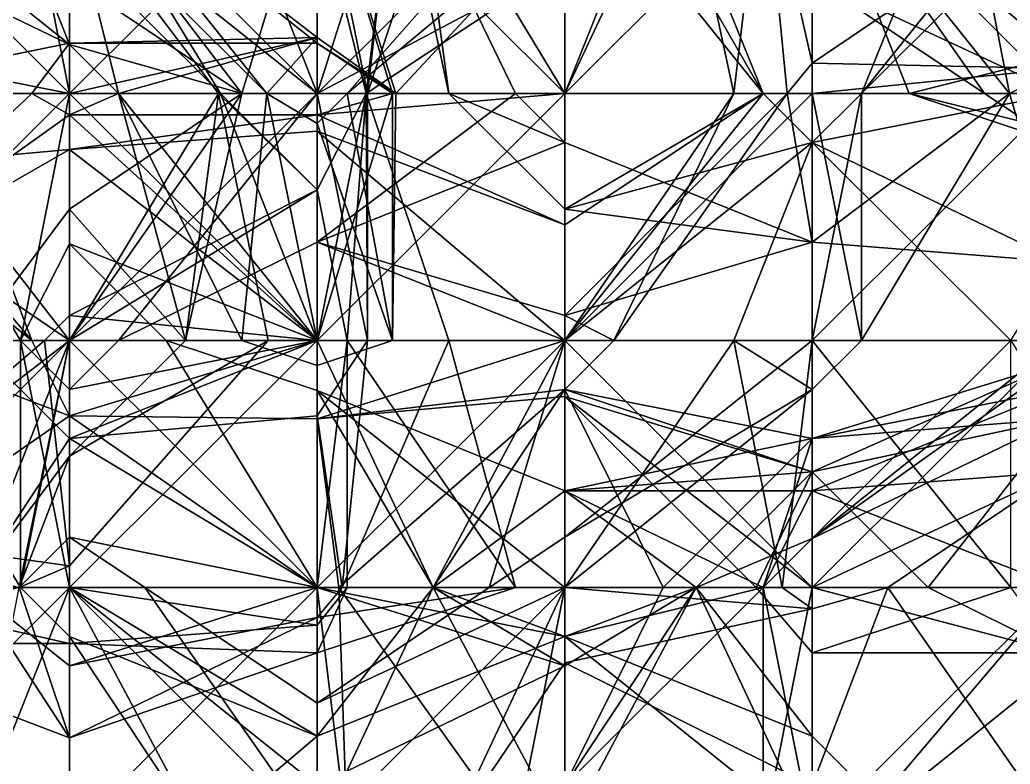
# Model space of a CAD drawing. Header units: metres. Extents: x 15 to 162, y 15 to 204.
# Drawn here: x 84.18 to 108.58, y 80.81 to 99.15 of the extents above; entities that cross this region are included whole.
import ezdxf

# ---------------------------------------------------------------- set-up
doc = ezdxf.new("R2010")
doc.units = ezdxf.units.M

msp = doc.modelspace()

# ---------------------------------------------------------------- linework, layer by layer
at = {"layer": 'fALFF_NINET_XXX_pre-post.nii', "color": 116, "linetype": 'CONTINUOUS'}
for points in [[(85.4, 97.333336, 41.83648), (79.3, 103.416664, 43.669926), (80.50804, 97.333336, 47.225807)], [(85.4, 97.333336, 41.83648), (84.18968, 103.416664, 41.322582), (79.3, 103.416664, 43.669926)], [(79.3, 97.333336, 62.170288), (84.01861, 103.416664, 64.935486), (85.4, 102.20966, 59.032257)], [(85.4, 98.56901, 82.645164), (85.4, 103.416664, 79.08928), (79.3, 97.333336, 78.61686)], [(85.4, 103.416664, 79.08928), (79.3, 103.416664, 78.078766), (79.3, 97.333336, 78.61686)], [(79.3, 103.416664, 122.09282), (83.46258, 103.416664, 118.064514), (85.4, 98.54034, 118.064514)], [(79.3, 103.416664, 122.09282), (85.4, 98.54034, 118.064514), (79.3, 101.48454, 123.96774)], [(85.4, 97.333336, 151.13652), (79.3, 97.333336, 151.13652), (85.4, 103.416664, 151.13652)], [(85.4, 103.416664, 151.13652), (79.3, 97.333336, 151.13652), (79.3, 103.416664, 151.13652)], [(85.4, 102.18099, 112.16129), (85.4, 98.54034, 118.064514), (83.46258, 103.416664, 118.064514)], [(85.4, 97.333336, 41.83648), (85.4, 101.04037, 41.322582), (84.18968, 103.416664, 41.322582)], [(89.11719, 97.333336, 41.322582), (85.4, 103.416664, 40.151306), (85.4, 101.04037, 41.322582)], [(89.11719, 97.333336, 41.322582), (91.5, 97.333336, 40.151306), (85.4, 103.416664, 40.151306)], [(91.5, 97.333336, 40.151306), (91.5, 103.416664, 36.980156), (85.4, 103.416664, 40.151306)], [(85.4, 102.20966, 59.032257), (91.5, 103.416664, 57.47146), (85.4, 97.333336, 57.695427)], [(85.4, 97.333336, 57.695427), (91.5, 103.416664, 57.47146), (91.5, 97.333336, 56.684914)], [(85.4, 103.416664, 79.08928), (91.5, 98.56901, 82.645164), (91.5, 103.416664, 79.08928)], [(85.4, 98.56901, 82.645164), (91.5, 98.56901, 82.645164), (85.4, 103.416664, 79.08928)], [(91.5, 98.71095, 88.548386), (85.4, 103.416664, 93.732155), (91.5, 103.416664, 93.114784)], [(91.5, 98.71095, 88.548386), (90.26094, 97.333336, 94.451614), (85.4, 103.416664, 93.732155)], [(85.4, 102.18099, 94.451614), (85.4, 103.416664, 93.732155), (90.26094, 97.333336, 94.451614)], [(85.4, 102.18099, 94.451614), (91.5, 97.333336, 95.171074), (85.4, 103.416664, 95.171074)], [(85.4, 103.416664, 95.171074), (91.5, 97.333336, 95.171074), (91.5, 103.416664, 96.798965)], [(89.11719, 103.416664, 112.16129), (91.5, 97.333336, 107.42934), (85.4, 103.416664, 111.26197)], [(85.4, 102.18099, 112.16129), (85.4, 103.416664, 111.26197), (91.5, 97.333336, 107.42934)], [(89.6414, 97.333336, 123.96774), (91.5, 103.416664, 125.52855), (85.4, 102.88709, 129.87097)], [(91.5, 97.333336, 150.34584), (85.4, 97.333336, 151.13652), (91.5, 103.416664, 148.75192)], [(91.5, 103.416664, 148.75192), (85.4, 97.333336, 151.13652), (85.4, 103.416664, 151.13652)], [(89.11719, 103.416664, 112.16129), (91.5, 102.20966, 112.16129), (91.5, 97.333336, 107.42934)], [(89.6414, 97.333336, 123.96774), (91.5, 97.333336, 124.481636), (91.5, 103.416664, 125.52855)], [(97.6, 100.5671, 41.322582), (97.6, 103.416664, 38.557384), (91.5, 97.333336, 40.151306)], [(97.6, 103.416664, 38.557384), (91.5, 103.416664, 36.980156), (91.5, 97.333336, 40.151306)], [(93.437416, 103.416664, 59.032257), (96.38968, 97.333336, 59.032257), (91.5, 97.333336, 56.684914)], [(91.5, 103.416664, 57.47146), (93.437416, 103.416664, 59.032257), (91.5, 97.333336, 56.684914)], [(93.3586, 97.333336, 82.645164), (91.5, 103.416664, 79.08928), (91.5, 98.56901, 82.645164)], [(93.3586, 97.333336, 82.645164), (97.6, 97.333336, 79.87997), (91.5, 103.416664, 79.08928)], [(97.6, 97.333336, 79.87997), (97.6, 103.416664, 78.302734), (91.5, 103.416664, 79.08928)], [(97.6, 101.80824, 94.451614), (93.437416, 97.333336, 88.548386), (91.5, 103.416664, 93.114784)], [(91.5, 103.416664, 93.114784), (93.437416, 97.333336, 88.548386), (91.5, 98.71095, 88.548386)], [(92.24344, 97.333336, 94.451614), (97.6, 103.416664, 95.62069), (91.5, 97.333336, 95.171074)], [(91.5, 97.333336, 95.171074), (97.6, 103.416664, 95.62069), (91.5, 103.416664, 96.798965)], [(91.5, 102.20966, 112.16129), (93.437416, 103.416664, 118.064514), (92.70804, 97.333336, 112.16129)], [(92.73906, 97.333336, 123.96774), (94.74263, 103.416664, 123.96774), (91.5, 103.416664, 125.52855)], [(91.5, 97.333336, 124.481636), (92.73906, 97.333336, 123.96774), (91.5, 103.416664, 125.52855)], [(97.6, 97.333336, 148.75192), (91.5, 97.333336, 150.34584), (97.6, 103.416664, 148.75192)], [(97.6, 103.416664, 148.75192), (91.5, 97.333336, 150.34584), (91.5, 103.416664, 148.75192)], [(92.24344, 97.333336, 94.451614), (97.6, 101.80824, 94.451614), (97.6, 103.416664, 95.62069)], [(92.70804, 97.333336, 112.16129), (93.437416, 103.416664, 118.064514), (92.70804, 97.333336, 118.064514)], [(92.70804, 97.333336, 118.064514), (93.437416, 103.416664, 118.064514), (92.73906, 97.333336, 123.96774)], [(92.73906, 97.333336, 123.96774), (93.437416, 103.416664, 118.064514), (94.74263, 103.416664, 123.96774)], [(96.38968, 97.333336, 59.032257), (93.437416, 103.416664, 59.032257), (94.74263, 97.333336, 64.935486)], [(94.74263, 97.333336, 64.935486), (93.437416, 103.416664, 59.032257), (93.92559, 103.416664, 64.935486)], [(97.6, 97.333336, 67.700676), (93.92559, 103.416664, 64.935486), (97.6, 103.416664, 68.49136)], [(94.74263, 97.333336, 64.935486), (93.92559, 103.416664, 64.935486), (97.6, 97.333336, 67.700676)], [(97.6, 97.333336, 43.197506), (100.457375, 103.416664, 41.322582), (97.6, 100.5671, 41.322582)], [(97.6, 97.333336, 43.197506), (101.76258, 97.333336, 47.225807), (100.457375, 103.416664, 41.322582)], [(100.0256, 103.416664, 70.83871), (102.489685, 97.333336, 70.83871), (97.6, 97.333336, 67.700676)], [(97.6, 103.416664, 68.49136), (100.0256, 103.416664, 70.83871), (97.6, 97.333336, 67.700676)], [(102.489685, 97.333336, 76.741936), (98.98139, 103.416664, 76.741936), (97.6, 103.416664, 78.302734)], [(97.6, 97.333336, 79.87997), (102.489685, 97.333336, 76.741936), (97.6, 103.416664, 78.302734)], [(103.7, 97.333336, 151.13652), (97.6, 97.333336, 148.75192), (103.7, 103.416664, 151.13652)], [(103.7, 103.416664, 151.13652), (97.6, 97.333336, 148.75192), (97.6, 103.416664, 148.75192)], [(102.489685, 97.333336, 76.741936), (100.0256, 103.416664, 70.83871), (98.98139, 103.416664, 76.741936)], [(102.489685, 97.333336, 70.83871), (100.0256, 103.416664, 70.83871), (102.489685, 97.333336, 76.741936)], [(101.76258, 97.333336, 47.225807), (102.49196, 103.416664, 47.225807), (100.457375, 103.416664, 41.322582)], [(103.08047, 97.333336, 53.129032), (102.49196, 103.416664, 47.225807), (101.76258, 97.333336, 47.225807)], [(103.7, 98.074745, 53.129032), (103.7, 103.416664, 48.786606), (102.49196, 103.416664, 47.225807)], [(103.7, 98.074745, 53.129032), (102.49196, 103.416664, 47.225807), (103.08047, 97.333336, 53.129032)], [(103.7, 98.074745, 53.129032), (109.8, 102.20966, 53.129032), (103.7, 103.416664, 48.786606)], [(106.94263, 103.416664, 123.96774), (109.8, 97.333336, 123.45385), (103.7, 103.416664, 122.79867)], [(103.7, 100.1829, 123.96774), (103.7, 103.416664, 122.79867), (109.8, 97.333336, 123.45385)], [(107.94141, 97.333336, 123.96774), (106.08281, 97.333336, 129.87097), (103.7, 103.416664, 128.69969)], [(107.94141, 97.333336, 123.96774), (103.7, 103.416664, 128.69969), (103.7, 100.1829, 123.96774)], [(106.08281, 97.333336, 129.87097), (109.8, 98.26009, 129.87097), (103.7, 103.416664, 128.69969)], [(109.8, 98.26009, 129.87097), (109.8, 99.18685, 123.96774), (103.7, 103.416664, 128.69969)], [(108.560936, 97.333336, 147.58064), (103.7, 103.416664, 151.13652), (107.374405, 103.416664, 147.58064)], [(103.7, 97.333336, 151.13652), (103.7, 103.416664, 151.13652), (108.560936, 97.333336, 147.58064)], [(109.8, 103.416664, 142.8487), (109.8, 102.20966, 141.67741), (104.91032, 97.333336, 141.67741)], [(109.8, 103.416664, 142.8487), (104.91032, 97.333336, 141.67741), (107.374405, 103.416664, 147.58064)], [(107.374405, 103.416664, 147.58064), (104.91032, 97.333336, 141.67741), (108.560936, 97.333336, 147.58064)], [(106.94263, 103.416664, 123.96774), (109.8, 99.18685, 123.96774), (109.8, 97.333336, 123.45385)], [(89.6414, 97.333336, 123.96774), (85.4, 102.88709, 129.87097), (85.4, 100.1829, 123.96774)], [(85.4, 97.333336, 57.695427), (79.3, 98.53808, 53.129032), (85.4, 102.20966, 59.032257)], [(85.4, 102.20966, 59.032257), (79.3, 98.53808, 53.129032), (79.3, 98.71095, 59.032257)], [(79.3, 97.333336, 62.170288), (85.4, 102.20966, 59.032257), (79.3, 98.71095, 59.032257)], [(85.4, 102.18099, 94.451614), (90.26094, 97.333336, 94.451614), (91.5, 97.333336, 95.171074)], [(89.07441, 97.333336, 112.16129), (85.4, 102.18099, 112.16129), (91.5, 97.333336, 107.42934)], [(85.4, 102.18099, 112.16129), (86.61032, 97.333336, 118.064514), (85.4, 98.54034, 118.064514)], [(85.4, 102.18099, 112.16129), (89.07441, 97.333336, 112.16129), (86.61032, 97.333336, 118.064514)], [(92.70804, 97.333336, 112.16129), (91.5, 97.333336, 107.42934), (91.5, 102.20966, 112.16129)], [(103.7, 98.074745, 53.129032), (109.8, 97.95117, 59.032257), (109.8, 102.20966, 53.129032)], [(109.8, 97.333336, 139.33008), (104.91032, 97.333336, 141.67741), (109.8, 102.20966, 141.67741)], [(97.6, 101.80824, 94.451614), (92.24344, 97.333336, 94.451614), (93.437416, 97.333336, 88.548386)], [(79.3, 101.48454, 123.96774), (85.4, 98.54034, 118.064514), (85.4, 100.1829, 123.96774)], [(89.11719, 97.333336, 41.322582), (85.4, 101.04037, 41.322582), (85.4, 97.333336, 41.83648)], [(97.6, 100.5671, 41.322582), (91.5, 97.333336, 40.151306), (92.71032, 97.333336, 41.322582)], [(92.71032, 97.333336, 41.322582), (97.6, 97.333336, 43.197506), (97.6, 100.5671, 41.322582)], [(85.4, 100.1829, 123.96774), (85.4, 98.54034, 118.064514), (89.6414, 97.333336, 123.96774)], [(107.94141, 97.333336, 123.96774), (103.7, 100.1829, 123.96774), (109.8, 97.333336, 123.45385)], [(85.4, 97.333336, 86.24244), (86.61032, 97.333336, 88.548386), (91.5, 98.71095, 88.548386)], [(85.4, 97.333336, 86.24244), (91.5, 98.71095, 88.548386), (85.4, 98.56901, 82.645164)], [(85.4, 98.56901, 82.645164), (91.5, 98.71095, 88.548386), (91.5, 98.56901, 82.645164)], [(91.5, 98.71095, 88.548386), (86.61032, 97.333336, 88.548386), (90.26094, 97.333336, 94.451614)], [(91.5, 98.71095, 88.548386), (93.437416, 97.333336, 88.548386), (91.5, 98.56901, 82.645164)], [(85.4, 98.56901, 82.645164), (79.3, 97.333336, 78.61686), (84.4707, 97.333336, 82.645164)], [(85.4, 97.333336, 57.695427), (80.68139, 97.333336, 53.129032), (79.3, 98.53808, 53.129032)], [(84.4707, 97.333336, 82.645164), (85.4, 97.333336, 86.24244), (85.4, 98.56901, 82.645164)], [(89.6414, 97.333336, 123.96774), (85.4, 98.54034, 118.064514), (86.61032, 97.333336, 118.064514)], [(93.437416, 97.333336, 88.548386), (93.3586, 97.333336, 82.645164), (91.5, 98.56901, 82.645164)], [(106.08281, 97.333336, 129.87097), (109.8, 97.333336, 131.07005), (109.8, 98.26009, 129.87097)], [(103.08047, 97.333336, 53.129032), (103.7, 97.333336, 54.328125), (103.7, 98.074745, 53.129032)], [(103.7, 97.333336, 54.328125), (109.8, 97.95117, 59.032257), (103.7, 98.074745, 53.129032)], [(103.7, 97.333336, 54.328125), (108.560936, 97.333336, 59.032257), (109.8, 97.95117, 59.032257)], [(108.560936, 97.333336, 59.032257), (109.8, 97.333336, 59.931576), (109.8, 97.95117, 59.032257)], [(79.3, 97.333336, 67.700676), (84.4707, 91.25, 70.83871), (79.3, 95.40121, 70.83871)], [(79.3, 97.333336, 67.700676), (82.15737, 97.333336, 64.935486), (84.4707, 91.25, 70.83871)], [(84.4707, 97.333336, 82.645164), (79.3, 97.333336, 78.61686), (79.3, 92.45701, 76.741936)], [(84.4707, 97.333336, 82.645164), (79.3, 92.45701, 76.741936), (85.4, 96.80376, 82.645164)], [(85.4, 91.25, 151.13652), (79.3, 91.25, 151.13652), (85.4, 97.333336, 151.13652)], [(85.4, 97.333336, 151.13652), (79.3, 91.25, 151.13652), (79.3, 97.333336, 151.13652)], [(85.4, 97.333336, 41.83648), (80.50804, 97.333336, 47.225807), (84.18968, 91.25, 41.322582)], [(80.50804, 97.333336, 47.225807), (80.50804, 91.25, 47.225807), (84.18968, 91.25, 41.322582)], [(80.50804, 91.25, 47.225807), (80.50804, 97.333336, 47.225807), (84.18968, 91.25, 53.129032)], [(84.18968, 91.25, 53.129032), (80.50804, 97.333336, 47.225807), (80.68139, 97.333336, 53.129032)], [(82.15737, 97.333336, 64.935486), (80.510315, 91.25, 64.935486), (84.4707, 91.25, 70.83871)], [(85.4, 91.25, 54.30031), (80.68139, 97.333336, 53.129032), (85.4, 97.333336, 57.695427)], [(84.18968, 91.25, 53.129032), (80.68139, 97.333336, 53.129032), (85.4, 91.25, 54.30031)], [(85.4, 97.333336, 41.83648), (84.18968, 91.25, 41.322582), (85.4, 93.626305, 41.322582)], [(85.4, 96.80376, 82.645164), (85.4, 97.333336, 86.24244), (84.4707, 97.333336, 82.645164)], [(85.4, 93.626305, 41.322582), (91.5, 91.25, 42.042034), (85.4, 97.333336, 41.83648)], [(89.11719, 97.333336, 41.322582), (85.4, 97.333336, 41.83648), (91.5, 91.25, 42.042034)], [(86.61032, 91.25, 53.129032), (85.4, 91.25, 54.30031), (91.5, 97.333336, 56.684914)], [(85.4, 91.25, 54.30031), (85.4, 97.333336, 57.695427), (91.5, 97.333336, 56.684914)], [(91.5, 91.25, 88.03449), (86.61032, 97.333336, 88.548386), (85.4, 96.80376, 82.645164)], [(85.4, 97.333336, 86.24244), (85.4, 96.80376, 82.645164), (86.61032, 97.333336, 88.548386)], [(85.4, 91.25, 106.77196), (89.07441, 97.333336, 112.16129), (91.5, 94.95703, 106.258064)], [(85.4, 91.25, 106.77196), (90.29196, 91.25, 112.16129), (89.07441, 97.333336, 112.16129)], [(85.4, 94.48377, 123.96774), (89.6414, 97.333336, 123.96774), (88.25737, 91.25, 118.064514)], [(89.6414, 97.333336, 123.96774), (85.4, 94.48377, 123.96774), (85.4, 91.25, 125.13682)], [(89.6414, 97.333336, 123.96774), (85.4, 91.25, 125.13682), (91.5, 97.333336, 124.481636)], [(91.5, 97.333336, 124.481636), (85.4, 91.25, 125.13682), (91.5, 91.25, 124.481636)], [(91.5, 91.25, 151.13652), (85.4, 91.25, 151.13652), (91.5, 97.333336, 150.34584)], [(91.5, 97.333336, 150.34584), (85.4, 91.25, 151.13652), (85.4, 97.333336, 151.13652)], [(86.61032, 91.25, 53.129032), (91.5, 97.333336, 56.684914), (91.5, 93.66896, 53.129032)], [(91.5, 91.25, 88.03449), (89.6414, 91.25, 88.548386), (86.61032, 97.333336, 88.548386)], [(89.6414, 91.25, 88.548386), (90.26094, 97.333336, 94.451614), (86.61032, 97.333336, 88.548386)], [(88.25737, 91.25, 118.064514), (86.61032, 97.333336, 118.064514), (89.07441, 97.333336, 112.16129)], [(89.6414, 97.333336, 123.96774), (86.61032, 97.333336, 118.064514), (88.25737, 91.25, 118.064514)], [(90.29196, 91.25, 112.16129), (88.25737, 91.25, 118.064514), (89.07441, 97.333336, 112.16129)], [(89.07441, 97.333336, 112.16129), (91.5, 97.333336, 107.42934), (91.5, 94.95703, 106.258064)], [(91.5, 94.95703, 41.322582), (91.5, 97.333336, 40.151306), (89.11719, 97.333336, 41.322582)], [(91.5, 94.95703, 41.322582), (89.11719, 97.333336, 41.322582), (91.5, 91.25, 42.042034)], [(91.5, 91.25, 89.267845), (90.26094, 97.333336, 94.451614), (89.6414, 91.25, 88.548386)], [(91.5, 91.25, 89.267845), (91.5, 96.59193, 94.451614), (90.26094, 97.333336, 94.451614)], [(91.5, 96.59193, 94.451614), (91.5, 97.333336, 95.171074), (90.26094, 97.333336, 94.451614)], [(91.5, 94.95703, 41.322582), (92.71032, 97.333336, 41.322582), (91.5, 97.333336, 40.151306)], [(92.71032, 97.333336, 41.322582), (91.5, 94.95703, 41.322582), (91.5, 91.25, 42.042034)], [(92.71032, 97.333336, 41.322582), (91.5, 91.25, 42.042034), (97.6, 97.333336, 43.197506)], [(97.6, 97.333336, 43.197506), (91.5, 91.25, 42.042034), (97.6, 91.25, 44.919857)], [(96.38968, 97.333336, 59.032257), (91.5, 93.66896, 53.129032), (91.5, 97.333336, 56.684914)], [(96.38968, 97.333336, 59.032257), (97.6, 96.12632, 59.032257), (91.5, 93.66896, 53.129032)], [(97.6, 97.333336, 79.87997), (93.3586, 97.333336, 82.645164), (91.5, 96.80376, 82.645164)], [(97.6, 97.333336, 79.87997), (91.5, 96.80376, 82.645164), (97.6, 94.09956, 76.741936)], [(91.5, 91.25, 88.03449), (91.5, 96.80376, 82.645164), (93.3586, 97.333336, 82.645164)], [(91.5, 91.25, 88.03449), (93.3586, 97.333336, 82.645164), (93.3586, 91.25, 88.548386)], [(91.5, 96.59193, 94.451614), (93.3586, 91.25, 88.548386), (92.24344, 97.333336, 94.451614)], [(91.5, 96.59193, 94.451614), (92.24344, 97.333336, 94.451614), (91.5, 97.333336, 95.171074)], [(91.5, 94.95703, 106.258064), (91.5, 97.333336, 107.42934), (92.70804, 97.333336, 112.16129)], [(91.5, 94.95703, 106.258064), (92.70804, 97.333336, 112.16129), (92.24344, 91.25, 106.258064)], [(92.73906, 91.25, 123.96774), (92.73906, 97.333336, 123.96774), (91.5, 97.333336, 124.481636)], [(91.5, 91.25, 124.481636), (92.73906, 91.25, 123.96774), (91.5, 97.333336, 124.481636)], [(97.6, 91.25, 151.13652), (91.5, 91.25, 151.13652), (97.6, 97.333336, 148.75192)], [(97.6, 97.333336, 148.75192), (91.5, 91.25, 151.13652), (91.5, 97.333336, 150.34584)], [(92.24344, 97.333336, 94.451614), (93.3586, 91.25, 88.548386), (93.437416, 97.333336, 88.548386)], [(92.24344, 91.25, 106.258064), (92.70804, 97.333336, 112.16129), (94.74263, 91.25, 112.16129)], [(94.74263, 91.25, 112.16129), (92.70804, 97.333336, 112.16129), (94.74263, 91.25, 118.064514)], [(94.74263, 91.25, 118.064514), (92.70804, 97.333336, 112.16129), (92.70804, 97.333336, 118.064514)], [(94.74263, 91.25, 118.064514), (92.70804, 97.333336, 118.064514), (92.73906, 91.25, 123.96774)], [(92.73906, 91.25, 123.96774), (92.70804, 97.333336, 118.064514), (92.73906, 97.333336, 123.96774)], [(93.3586, 91.25, 88.548386), (93.3586, 97.333336, 82.645164), (93.437416, 97.333336, 88.548386)], [(97.6, 96.12632, 59.032257), (94.74263, 97.333336, 64.935486), (97.6, 94.48377, 64.935486)], [(96.38968, 97.333336, 59.032257), (94.74263, 97.333336, 64.935486), (97.6, 96.12632, 59.032257)], [(97.6, 94.48377, 64.935486), (94.74263, 97.333336, 64.935486), (97.6, 97.333336, 67.700676)], [(101.76258, 97.333336, 47.225807), (97.6, 91.25, 44.919857), (98.81031, 91.25, 47.225807)], [(97.6, 97.333336, 43.197506), (97.6, 91.25, 44.919857), (101.76258, 97.333336, 47.225807)], [(97.6, 91.867836, 53.129032), (103.08047, 97.333336, 53.129032), (98.81031, 91.25, 47.225807)], [(103.08047, 97.333336, 53.129032), (97.6, 91.867836, 53.129032), (103.7, 93.66896, 59.032257)], [(102.489685, 97.333336, 70.83871), (97.6, 94.48377, 64.935486), (97.6, 97.333336, 67.700676)], [(102.489685, 97.333336, 70.83871), (103.7, 96.12632, 70.83871), (97.6, 94.48377, 64.935486)], [(103.7, 96.12632, 70.83871), (102.489685, 97.333336, 76.741936), (97.6, 91.25, 73.97674)], [(97.6, 91.25, 73.97674), (102.489685, 97.333336, 76.741936), (97.6, 94.09956, 76.741936)], [(97.6, 94.09956, 76.741936), (102.489685, 97.333336, 76.741936), (97.6, 97.333336, 79.87997)], [(103.7, 91.25, 148.75192), (97.6, 91.25, 151.13652), (103.7, 97.333336, 151.13652)], [(103.7, 97.333336, 151.13652), (97.6, 91.25, 151.13652), (97.6, 97.333336, 148.75192)], [(103.08047, 97.333336, 53.129032), (101.76258, 97.333336, 47.225807), (98.81031, 91.25, 47.225807)], [(103.7, 96.12632, 70.83871), (102.489685, 97.333336, 70.83871), (102.489685, 97.333336, 76.741936)], [(103.08047, 97.333336, 53.129032), (103.7, 93.66896, 59.032257), (103.7, 97.333336, 54.328125)], [(103.7, 97.333336, 54.328125), (103.7, 93.66896, 59.032257), (108.560936, 97.333336, 59.032257)], [(108.560936, 97.333336, 59.032257), (103.7, 93.66896, 59.032257), (109.8, 93.18213, 64.935486)], [(103.7, 96.12632, 141.67741), (104.91032, 97.333336, 141.67741), (109.8, 97.333336, 139.33008)], [(103.7, 96.12632, 141.67741), (109.8, 97.333336, 139.33008), (103.7, 91.25, 136.94547)], [(103.7, 91.25, 136.94547), (109.8, 97.333336, 139.33008), (109.8, 91.25, 136.94547)], [(103.7, 91.25, 146.40938), (104.91032, 97.333336, 141.67741), (103.7, 96.12632, 141.67741)], [(103.7, 91.25, 146.40938), (104.91032, 91.25, 147.58064), (104.91032, 97.333336, 141.67741)], [(104.91032, 91.25, 147.58064), (103.7, 97.333336, 151.13652), (108.560936, 97.333336, 147.58064)], [(103.7, 91.25, 148.75192), (103.7, 97.333336, 151.13652), (104.91032, 91.25, 147.58064)], [(104.91032, 91.25, 147.58064), (108.560936, 97.333336, 147.58064), (104.91032, 97.333336, 141.67741)], [(109.8, 96.09766, 123.96774), (109.8, 96.40658, 129.87097), (106.08281, 97.333336, 129.87097)], [(107.94141, 97.333336, 123.96774), (109.8, 96.09766, 123.96774), (106.08281, 97.333336, 129.87097)], [(109.8, 96.40658, 129.87097), (109.8, 97.333336, 131.07005), (106.08281, 97.333336, 129.87097)], [(109.8, 97.333336, 123.45385), (109.8, 96.09766, 123.96774), (107.94141, 97.333336, 123.96774)], [(108.560936, 97.333336, 59.032257), (109.8, 93.18213, 64.935486), (109.8, 97.333336, 59.931576)], [(85.4, 96.80376, 82.645164), (79.3, 92.45701, 76.741936), (85.4, 95.95572, 76.741936)], [(91.5, 96.40658, 76.741936), (91.5, 96.80376, 82.645164), (85.4, 95.95572, 76.741936)], [(85.4, 95.95572, 76.741936), (91.5, 96.80376, 82.645164), (85.4, 96.80376, 82.645164)], [(91.5, 91.25, 88.03449), (85.4, 96.80376, 82.645164), (91.5, 96.80376, 82.645164)], [(97.6, 94.09956, 76.741936), (91.5, 96.80376, 82.645164), (91.5, 96.40658, 76.741936)], [(91.5, 96.40658, 76.741936), (85.4, 95.95572, 76.741936), (91.5, 91.25, 72.71363)], [(91.5, 96.59193, 94.451614), (91.5, 91.25, 89.267845), (93.3586, 91.25, 88.548386)], [(97.6, 91.25, 73.97674), (91.5, 96.40658, 76.741936), (91.5, 91.25, 72.71363)], [(97.6, 94.09956, 76.741936), (91.5, 96.40658, 76.741936), (97.6, 91.25, 73.97674)], [(85.4, 91.25, 71.438255), (85.4, 95.95572, 76.741936), (79.3, 95.40121, 70.83871)], [(85.4, 95.95572, 76.741936), (79.3, 92.45701, 76.741936), (79.3, 95.40121, 70.83871)], [(91.5, 91.25, 72.71363), (85.4, 95.95572, 76.741936), (85.4, 91.25, 71.438255)], [(97.6, 96.12632, 59.032257), (97.6, 91.867836, 53.129032), (91.5, 93.66896, 53.129032)], [(97.6, 91.867836, 53.129032), (97.6, 96.12632, 59.032257), (103.7, 93.66896, 59.032257)], [(103.7, 93.66896, 59.032257), (97.6, 96.12632, 59.032257), (103.7, 93.66896, 64.935486)], [(97.6, 96.12632, 59.032257), (97.6, 94.48377, 64.935486), (103.7, 93.66896, 64.935486)], [(103.7, 96.12632, 70.83871), (103.7, 93.66896, 64.935486), (97.6, 94.48377, 64.935486)], [(103.7, 96.12632, 70.83871), (97.6, 91.25, 73.97674), (103.7, 91.25, 75.570656)], [(103.7, 91.25, 136.94547), (101.76258, 91.25, 141.67741), (103.7, 96.12632, 141.67741)], [(101.76258, 91.25, 141.67741), (103.7, 91.25, 146.40938), (103.7, 96.12632, 141.67741)], [(108.58968, 91.25, 70.83871), (109.8, 93.18213, 64.935486), (103.7, 96.12632, 70.83871)], [(103.7, 96.12632, 70.83871), (109.8, 93.18213, 64.935486), (103.7, 93.66896, 64.935486)], [(108.58968, 91.25, 70.83871), (103.7, 96.12632, 70.83871), (103.7, 91.25, 75.570656)], [(85.4, 91.25, 71.438255), (79.3, 95.40121, 70.83871), (84.4707, 91.25, 70.83871)], [(91.5, 94.95703, 106.258064), (91.5, 91.25, 105.35874), (85.4, 91.867836, 106.258064)], [(85.4, 91.25, 106.77196), (91.5, 94.95703, 106.258064), (85.4, 91.867836, 106.258064)], [(92.24344, 91.25, 106.258064), (91.5, 91.25, 105.35874), (91.5, 94.95703, 106.258064)], [(85.4, 91.25, 120.82972), (82.97441, 91.25, 123.96774), (85.4, 94.48377, 123.96774)], [(82.97441, 91.25, 123.96774), (85.4, 91.25, 125.13682), (85.4, 94.48377, 123.96774)], [(85.4, 94.48377, 123.96774), (88.25737, 91.25, 118.064514), (85.4, 91.25, 120.82972)], [(85.4, 91.25, 40.151306), (85.4, 93.626305, 41.322582), (84.18968, 91.25, 41.322582)], [(87.782814, 91.25, 41.322582), (85.4, 93.626305, 41.322582), (85.4, 91.25, 40.151306)], [(85.4, 93.626305, 41.322582), (87.782814, 91.25, 41.322582), (91.5, 91.25, 42.042034)], [(91.5, 91.25, 51.568233), (86.61032, 91.25, 53.129032), (91.5, 93.66896, 53.129032)], [(97.6, 91.25, 49.531754), (91.5, 91.25, 51.568233), (91.5, 93.66896, 53.129032)], [(97.6, 91.867836, 53.129032), (97.6, 91.25, 49.531754), (91.5, 93.66896, 53.129032)], [(103.7, 93.66896, 59.032257), (103.7, 93.66896, 64.935486), (109.8, 93.18213, 64.935486)], [(85.4, 91.25, 105.058975), (84.78047, 91.25, 106.258064), (85.4, 91.867836, 106.258064)], [(84.78047, 91.25, 106.258064), (85.4, 91.25, 106.77196), (85.4, 91.867836, 106.258064)], [(91.5, 91.25, 105.35874), (85.4, 91.25, 105.058975), (85.4, 91.867836, 106.258064)], [(97.6, 91.867836, 53.129032), (98.81031, 91.25, 47.225807), (97.6, 91.25, 49.531754)], [(85.4, 89.396484, 70.83871), (80.510315, 91.25, 64.935486), (79.3, 85.166664, 66.272316)], [(79.3, 86.54428, 106.258064), (84.78047, 91.25, 106.258064), (85.4, 91.25, 105.058975)], [(79.3, 86.54428, 106.258064), (85.4, 91.25, 105.058975), (79.3, 85.166664, 103.12004)], [(79.3, 85.166664, 103.12004), (85.4, 91.25, 105.058975), (85.4, 85.166664, 104.69726)], [(79.3, 86.54428, 106.258064), (85.4, 85.69624, 112.16129), (84.78047, 91.25, 106.258064)], [(84.160934, 85.166664, 147.58064), (79.3, 85.166664, 151.13652), (85.4, 91.25, 151.13652)], [(79.3, 85.166664, 151.13652), (79.3, 91.25, 151.13652), (85.4, 91.25, 151.13652)], [(84.18968, 85.166664, 47.225807), (84.18968, 91.25, 41.322582), (80.50804, 91.25, 47.225807)], [(84.18968, 85.166664, 47.225807), (80.50804, 91.25, 47.225807), (84.18968, 91.25, 53.129032)], [(85.4, 89.396484, 70.83871), (84.4707, 91.25, 70.83871), (80.510315, 91.25, 64.935486)], [(85.4, 91.25, 120.82972), (85.4, 88.40044, 118.064514), (82.97441, 85.166664, 118.064514)], [(85.4, 91.25, 120.82972), (82.97441, 85.166664, 118.064514), (82.97441, 91.25, 123.96774)], [(85.4, 88.83104, 123.96774), (82.97441, 91.25, 123.96774), (82.97441, 85.166664, 118.064514)], [(85.4, 88.83104, 123.96774), (85.4, 91.25, 125.13682), (82.97441, 91.25, 123.96774)], [(84.160934, 85.166664, 147.58064), (85.4, 91.25, 151.13652), (85.4, 86.40234, 147.58064)], [(85.4, 91.25, 40.151306), (84.18968, 85.166664, 41.322582), (85.4, 85.166664, 40.151306)], [(84.18968, 91.25, 41.322582), (84.18968, 85.166664, 41.322582), (85.4, 91.25, 40.151306)], [(84.18968, 85.166664, 41.322582), (84.18968, 91.25, 41.322582), (84.18968, 85.166664, 47.225807)], [(85.4, 85.166664, 48.397083), (84.18968, 91.25, 53.129032), (85.4, 90.04299, 53.129032)], [(85.4, 85.166664, 48.397083), (84.18968, 85.166664, 47.225807), (84.18968, 91.25, 53.129032)], [(85.4, 90.04299, 53.129032), (84.18968, 91.25, 53.129032), (85.4, 91.25, 54.30031)], [(85.4, 89.396484, 70.83871), (85.4, 91.25, 71.438255), (84.4707, 91.25, 70.83871)], [(84.78047, 91.25, 106.258064), (85.4, 85.69624, 112.16129), (85.4, 91.25, 106.77196)], [(87.782814, 91.25, 41.322582), (85.4, 91.25, 40.151306), (91.5, 85.166664, 37.7667)], [(85.4, 91.25, 40.151306), (85.4, 85.166664, 40.151306), (91.5, 85.166664, 37.7667)], [(85.4, 90.04299, 53.129032), (86.61032, 91.25, 53.129032), (91.5, 91.25, 51.568233)], [(85.4, 90.04299, 53.129032), (91.5, 91.25, 51.568233), (85.4, 85.166664, 48.397083)], [(85.4, 85.166664, 48.397083), (91.5, 91.25, 51.568233), (91.5, 85.166664, 49.991)], [(85.4, 90.04299, 53.129032), (85.4, 91.25, 54.30031), (86.61032, 91.25, 53.129032)], [(85.4, 89.396484, 70.83871), (91.5, 89.31787, 70.83871), (91.5, 91.25, 72.71363)], [(85.4, 91.25, 71.438255), (85.4, 89.396484, 70.83871), (91.5, 91.25, 72.71363)], [(91.5, 85.166664, 105.35874), (85.4, 85.166664, 104.69726), (91.5, 91.25, 105.35874)], [(91.5, 91.25, 105.35874), (85.4, 85.166664, 104.69726), (85.4, 91.25, 105.058975)], [(85.4, 85.69624, 112.16129), (90.29196, 91.25, 112.16129), (85.4, 91.25, 106.77196)], [(85.4, 88.40044, 118.064514), (90.29196, 91.25, 112.16129), (85.4, 85.69624, 112.16129)], [(88.25737, 91.25, 118.064514), (90.29196, 91.25, 112.16129), (85.4, 88.40044, 118.064514)], [(85.4, 88.40044, 118.064514), (85.4, 91.25, 120.82972), (88.25737, 91.25, 118.064514)], [(85.4, 88.83104, 123.96774), (91.5, 89.396484, 123.96774), (91.5, 91.25, 124.481636)], [(85.4, 91.25, 125.13682), (85.4, 88.83104, 123.96774), (91.5, 91.25, 124.481636)], [(85.4, 86.40234, 147.58064), (85.4, 91.25, 151.13652), (91.5, 85.166664, 150.34584)], [(85.4, 91.25, 151.13652), (91.5, 91.25, 151.13652), (91.5, 85.166664, 150.34584)], [(87.782814, 91.25, 41.322582), (91.5, 85.166664, 37.7667), (91.5, 90.01432, 41.322582)], [(91.5, 90.01432, 41.322582), (91.5, 91.25, 42.042034), (87.782814, 91.25, 41.322582)], [(91.5, 91.25, 88.03449), (91.5, 90.632164, 88.548386), (89.6414, 91.25, 88.548386)], [(91.5, 90.632164, 88.548386), (91.5, 91.25, 89.267845), (89.6414, 91.25, 88.548386)], [(97.6, 91.25, 44.919857), (91.5, 91.25, 42.042034), (94.35737, 85.166664, 47.225807)], [(91.5, 91.25, 42.042034), (91.5, 90.01432, 41.322582), (94.35737, 85.166664, 47.225807)], [(94.35737, 85.166664, 47.225807), (91.5, 85.166664, 49.991), (97.6, 91.25, 49.531754)], [(91.5, 85.166664, 49.991), (91.5, 91.25, 51.568233), (97.6, 91.25, 49.531754)], [(91.5, 89.31787, 70.83871), (97.6, 89.87238, 70.83871), (97.6, 91.25, 73.97674)], [(91.5, 91.25, 72.71363), (91.5, 89.31787, 70.83871), (97.6, 91.25, 73.97674)], [(91.5, 90.632164, 88.548386), (91.5, 91.25, 88.03449), (93.3586, 91.25, 88.548386)], [(91.5, 90.632164, 88.548386), (93.3586, 91.25, 88.548386), (91.5, 91.25, 89.267845)], [(92.24344, 91.25, 106.258064), (92.24344, 85.166664, 106.258064), (91.5, 85.166664, 105.35874)], [(91.5, 91.25, 105.35874), (92.24344, 91.25, 106.258064), (91.5, 85.166664, 105.35874)], [(91.5, 89.396484, 123.96774), (92.11953, 85.166664, 118.064514), (92.73906, 91.25, 123.96774)], [(91.5, 89.396484, 123.96774), (92.73906, 91.25, 123.96774), (91.5, 91.25, 124.481636)], [(95.74141, 85.166664, 147.58064), (91.5, 85.166664, 150.34584), (97.6, 91.25, 151.13652)], [(91.5, 85.166664, 150.34584), (91.5, 91.25, 151.13652), (97.6, 91.25, 151.13652)], [(96.38968, 85.166664, 112.16129), (94.74263, 91.25, 112.16129), (92.11953, 85.166664, 118.064514)], [(92.11953, 85.166664, 118.064514), (94.74263, 91.25, 112.16129), (94.74263, 91.25, 118.064514)], [(92.73906, 91.25, 123.96774), (92.11953, 85.166664, 118.064514), (94.74263, 91.25, 118.064514)], [(92.24344, 85.166664, 106.258064), (92.24344, 91.25, 106.258064), (96.38968, 85.166664, 112.16129)], [(96.38968, 85.166664, 112.16129), (92.24344, 91.25, 106.258064), (94.74263, 91.25, 112.16129)], [(97.6, 91.25, 44.919857), (94.35737, 85.166664, 47.225807), (97.6, 90.04299, 47.225807)], [(94.35737, 85.166664, 47.225807), (97.6, 91.25, 49.531754), (97.6, 90.04299, 47.225807)], [(95.74141, 85.166664, 147.58064), (97.6, 91.25, 151.13652), (97.6, 86.40234, 147.58064)], [(97.6, 91.25, 44.919857), (97.6, 90.04299, 47.225807), (98.81031, 91.25, 47.225807)], [(98.81031, 91.25, 47.225807), (97.6, 90.04299, 47.225807), (97.6, 91.25, 49.531754)], [(97.6, 89.87238, 70.83871), (103.7, 85.166664, 72.00778), (97.6, 91.25, 73.97674)], [(97.6, 91.25, 73.97674), (103.7, 85.166664, 72.00778), (103.7, 91.25, 75.570656)], [(97.6, 85.166664, 146.86119), (101.76258, 91.25, 141.67741), (102.95656, 85.166664, 141.67741)], [(97.6, 85.166664, 146.86119), (103.7, 90.04299, 147.58064), (101.76258, 91.25, 141.67741)], [(97.6, 86.40234, 147.58064), (103.7, 91.25, 148.75192), (103.7, 90.04299, 147.58064)], [(97.6, 91.25, 151.13652), (103.7, 91.25, 148.75192), (97.6, 86.40234, 147.58064)], [(101.76258, 91.25, 141.67741), (103.7, 91.25, 136.94547), (102.95656, 85.166664, 141.67741)], [(103.7, 91.25, 146.40938), (101.76258, 91.25, 141.67741), (103.7, 90.04299, 147.58064)], [(103.7, 91.25, 136.94547), (103.7, 85.166664, 141.07787), (102.95656, 85.166664, 141.67741)], [(109.8, 91.25, 50.823086), (108.58968, 91.25, 53.129032), (103.7, 86.37368, 53.129032)], [(109.8, 91.25, 50.823086), (103.7, 86.37368, 53.129032), (109.8, 90.72043, 47.225807)], [(108.58968, 91.25, 53.129032), (109.8, 89.31787, 59.032257), (103.7, 86.37368, 53.129032)], [(108.58968, 85.166664, 70.83871), (108.58968, 91.25, 70.83871), (103.7, 91.25, 75.570656)], [(103.7, 85.166664, 72.00778), (108.58968, 85.166664, 70.83871), (103.7, 91.25, 75.570656)], [(109.8, 88.01623, 141.67741), (103.7, 85.166664, 141.07787), (109.8, 91.25, 136.94547)], [(109.8, 91.25, 136.94547), (103.7, 85.166664, 141.07787), (103.7, 91.25, 136.94547)], [(103.7, 91.25, 146.40938), (103.7, 90.04299, 147.58064), (104.91032, 91.25, 147.58064)], [(103.7, 90.04299, 147.58064), (103.7, 91.25, 148.75192), (104.91032, 91.25, 147.58064)], [(109.8, 90.045265, 41.322582), (109.8, 90.72043, 47.225807), (103.7, 88.83104, 41.322582)], [(103.7, 88.83104, 41.322582), (109.8, 90.72043, 47.225807), (103.7, 88.01623, 47.225807)], [(109.8, 90.72043, 47.225807), (103.7, 86.37368, 53.129032), (103.7, 88.01623, 47.225807)], [(92.03103, 85.166664, 64.935486), (97.6, 90.045265, 64.935486), (91.5, 89.31787, 70.83871)], [(97.6, 90.045265, 64.935486), (97.6, 89.87238, 70.83871), (91.5, 89.31787, 70.83871)], [(97.6, 85.166664, 60.20133), (97.6, 90.045265, 64.935486), (92.03103, 85.166664, 64.935486)], [(100.0256, 85.166664, 59.032257), (97.6, 90.045265, 64.935486), (97.6, 85.166664, 60.20133)], [(100.0256, 85.166664, 59.032257), (103.7, 88.83104, 59.032257), (97.6, 90.045265, 64.935486)], [(103.7, 88.83104, 59.032257), (103.7, 88.01623, 64.935486), (97.6, 90.045265, 64.935486)], [(97.6, 89.87238, 70.83871), (97.6, 90.045265, 64.935486), (103.7, 88.01623, 64.935486)], [(97.6, 85.166664, 146.86119), (97.6, 86.40234, 147.58064), (103.7, 90.04299, 147.58064)], [(109.8, 88.01623, 35.419353), (109.8, 90.045265, 41.322582), (103.7, 87.54297, 35.419353)], [(103.7, 87.54297, 35.419353), (109.8, 90.045265, 41.322582), (103.7, 88.83104, 41.322582)], [(97.6, 85.166664, 40.151306), (91.5, 90.01432, 41.322582), (91.5, 85.166664, 37.7667)], [(97.6, 87.54297, 41.322582), (91.5, 90.01432, 41.322582), (97.6, 85.166664, 40.151306)], [(91.5, 90.01432, 41.322582), (97.6, 87.54297, 41.322582), (94.35737, 85.166664, 47.225807)], [(102.31861, 85.166664, 70.83871), (97.6, 89.87238, 70.83871), (103.7, 88.01623, 64.935486)], [(97.6, 89.87238, 70.83871), (102.31861, 85.166664, 70.83871), (103.7, 85.166664, 72.00778)], [(85.4, 89.396484, 70.83871), (79.3, 85.166664, 66.272316), (85.4, 85.166664, 68.07352)], [(91.5, 85.166664, 65.8348), (85.4, 89.396484, 70.83871), (85.4, 85.166664, 68.07352)], [(91.5, 89.31787, 70.83871), (85.4, 89.396484, 70.83871), (91.5, 85.166664, 65.8348)], [(85.4, 88.83104, 123.96774), (91.5, 85.166664, 119.86315), (91.5, 89.396484, 123.96774)], [(91.5, 89.396484, 123.96774), (91.5, 85.166664, 119.86315), (92.11953, 85.166664, 118.064514)], [(92.03103, 85.166664, 64.935486), (91.5, 89.31787, 70.83871), (91.5, 85.166664, 65.8348)], [(103.7, 86.37368, 53.129032), (109.8, 89.31787, 59.032257), (103.7, 88.83104, 59.032257)], [(106.55737, 85.166664, 64.935486), (103.7, 88.01623, 64.935486), (109.8, 89.31787, 59.032257)], [(103.7, 88.01623, 64.935486), (103.7, 88.83104, 59.032257), (109.8, 89.31787, 59.032257)], [(106.55737, 85.166664, 64.935486), (109.8, 89.31787, 59.032257), (109.8, 85.166664, 63.060562)], [(85.4, 85.166664, 120.411865), (85.4, 88.83104, 123.96774), (82.97441, 85.166664, 118.064514)], [(85.4, 88.83104, 123.96774), (85.4, 85.166664, 120.411865), (91.5, 85.166664, 119.86315)], [(103.7, 87.54297, 35.419353), (103.7, 88.83104, 41.322582), (97.6, 87.54297, 41.322582)], [(97.6, 87.54297, 41.322582), (103.7, 88.83104, 41.322582), (103.7, 88.01623, 47.225807)], [(102.489685, 85.166664, 53.129032), (103.7, 88.83104, 59.032257), (100.0256, 85.166664, 59.032257)], [(103.7, 86.37368, 53.129032), (103.7, 88.83104, 59.032257), (102.489685, 85.166664, 53.129032)], [(84.160934, 85.166664, 112.16129), (82.97441, 85.166664, 118.064514), (85.4, 88.40044, 118.064514)], [(85.4, 85.69624, 112.16129), (84.160934, 85.166664, 112.16129), (85.4, 88.40044, 118.064514)], [(97.6, 87.54297, 41.322582), (103.7, 88.01623, 47.225807), (100.84263, 85.166664, 47.225807)], [(100.84263, 85.166664, 47.225807), (103.7, 88.01623, 47.225807), (103.7, 86.37368, 53.129032)], [(102.31861, 85.166664, 70.83871), (103.7, 88.01623, 64.935486), (103.7, 85.166664, 67.700676)], [(109.8, 88.01623, 35.419353), (103.7, 87.54297, 35.419353), (109.8, 85.166664, 32.65416)], [(106.55737, 85.166664, 64.935486), (103.7, 85.166664, 67.700676), (103.7, 88.01623, 64.935486)], [(109.8, 88.01623, 141.67741), (105.55859, 85.166664, 141.67741), (103.7, 85.166664, 141.07787)], [(105.55859, 85.166664, 141.67741), (109.8, 88.01623, 141.67741), (109.8, 85.166664, 144.44263)], [(97.6, 85.166664, 42.49386), (94.35737, 85.166664, 47.225807), (97.6, 87.54297, 41.322582)], [(102.489685, 85.166664, 35.419353), (97.6, 87.54297, 41.322582), (97.6, 85.166664, 40.151306)], [(102.489685, 85.166664, 35.419353), (103.7, 87.54297, 35.419353), (97.6, 87.54297, 41.322582)], [(97.6, 85.166664, 42.49386), (97.6, 87.54297, 41.322582), (100.84263, 85.166664, 47.225807)], [(103.7, 85.166664, 34.248077), (103.7, 87.54297, 35.419353), (102.489685, 85.166664, 35.419353)], [(109.8, 85.166664, 32.65416), (103.7, 87.54297, 35.419353), (103.7, 85.166664, 34.248077)], [(79.3, 86.54428, 106.258064), (84.160934, 85.166664, 112.16129), (85.4, 85.69624, 112.16129)], [(85.4, 85.166664, 146.38155), (84.160934, 85.166664, 147.58064), (85.4, 86.40234, 147.58064)], [(87.25859, 85.166664, 147.58064), (85.4, 85.166664, 146.38155), (85.4, 86.40234, 147.58064)], [(85.4, 86.40234, 147.58064), (91.5, 85.166664, 150.34584), (87.25859, 85.166664, 147.58064)], [(97.6, 85.166664, 146.86119), (95.74141, 85.166664, 147.58064), (97.6, 86.40234, 147.58064)], [(100.84263, 85.166664, 47.225807), (103.7, 86.37368, 53.129032), (102.489685, 85.166664, 53.129032)], [(85.4, 79.083336, 68.07352), (85.4, 85.166664, 68.07352), (79.3, 79.083336, 66.272316)], [(85.4, 85.166664, 68.07352), (79.3, 85.166664, 66.272316), (79.3, 79.083336, 66.272316)], [(79.3, 85.166664, 103.12004), (85.4, 85.166664, 104.69726), (85.4, 83.78905, 106.258064)], [(79.3, 83.78905, 106.258064), (79.3, 85.166664, 103.12004), (85.4, 83.78905, 106.258064)], [(84.160934, 85.166664, 112.16129), (79.3, 83.78905, 106.258064), (85.4, 81.45963, 112.16129)], [(85.4, 81.45963, 112.16129), (85.4, 83.23454, 118.064514), (82.97441, 85.166664, 118.064514)], [(84.160934, 85.166664, 112.16129), (85.4, 81.45963, 112.16129), (82.97441, 85.166664, 118.064514)], [(85.4, 83.23454, 118.064514), (85.4, 85.166664, 120.411865), (82.97441, 85.166664, 118.064514)], [(85.4, 85.166664, 146.38155), (85.4, 79.083336, 145.23329), (82.97441, 79.083336, 147.58064)], [(84.160934, 85.166664, 147.58064), (85.4, 85.166664, 146.38155), (82.97441, 79.083336, 147.58064)], [(84.18968, 85.166664, 41.322582), (85.4, 83.959656, 41.322582), (85.4, 85.166664, 40.151306)], [(85.4, 83.959656, 41.322582), (84.18968, 85.166664, 41.322582), (85.4, 83.959656, 47.225807)], [(85.4, 83.959656, 47.225807), (84.18968, 85.166664, 41.322582), (84.18968, 85.166664, 47.225807)], [(85.4, 83.959656, 47.225807), (84.18968, 85.166664, 47.225807), (85.4, 85.166664, 48.397083)], [(85.4, 85.166664, 40.151306), (91.5, 81.5023, 41.322582), (91.5, 85.166664, 37.7667)], [(85.4, 83.959656, 41.322582), (91.5, 81.5023, 41.322582), (85.4, 85.166664, 40.151306)], [(91.5, 80.290344, 53.129032), (88.64263, 79.083336, 47.225807), (85.4, 85.166664, 48.397083)], [(91.5, 80.290344, 53.129032), (85.4, 85.166664, 48.397083), (91.5, 85.166664, 49.991)], [(85.4, 85.166664, 48.397083), (88.64263, 79.083336, 47.225807), (85.4, 83.959656, 47.225807)], [(91.5, 79.083336, 65.8348), (91.5, 85.166664, 65.8348), (85.4, 79.083336, 68.07352)], [(91.5, 85.166664, 65.8348), (85.4, 85.166664, 68.07352), (85.4, 79.083336, 68.07352)], [(85.4, 85.166664, 104.69726), (91.5, 85.166664, 105.35874), (91.5, 84.23991, 106.258064)], [(85.4, 83.78905, 106.258064), (85.4, 85.166664, 104.69726), (91.5, 84.23991, 106.258064)], [(85.4, 83.23454, 118.064514), (91.5, 84.42526, 118.064514), (91.5, 85.166664, 119.86315)], [(85.4, 85.166664, 120.411865), (85.4, 83.23454, 118.064514), (91.5, 85.166664, 119.86315)], [(87.25859, 85.166664, 147.58064), (91.5, 79.083336, 142.8487), (85.4, 85.166664, 146.38155)], [(85.4, 85.166664, 146.38155), (91.5, 79.083336, 142.8487), (85.4, 79.083336, 145.23329)], [(87.25859, 85.166664, 147.58064), (91.5, 82.31711, 147.58064), (91.5, 79.083336, 142.8487)], [(91.5, 82.31711, 147.58064), (87.25859, 85.166664, 147.58064), (91.5, 85.166664, 150.34584)], [(91.5, 85.166664, 37.7667), (97.6, 83.959656, 41.322582), (97.6, 85.166664, 40.151306)], [(91.5, 81.5023, 41.322582), (97.6, 83.959656, 41.322582), (91.5, 85.166664, 37.7667)], [(97.6, 83.959656, 41.322582), (91.5, 81.5023, 41.322582), (94.35737, 85.166664, 47.225807)], [(91.5, 81.5023, 41.322582), (91.5, 79.083336, 44.460613), (94.35737, 85.166664, 47.225807)], [(91.5, 79.083336, 44.460613), (97.6, 79.083336, 43.197506), (94.35737, 85.166664, 47.225807)], [(91.5, 85.166664, 49.991), (94.35737, 85.166664, 47.225807), (97.6, 83.23454, 47.225807)], [(91.5, 85.166664, 49.991), (97.6, 83.23454, 47.225807), (91.5, 80.290344, 53.129032)], [(92.24344, 79.083336, 64.935486), (92.03103, 85.166664, 64.935486), (91.5, 85.166664, 65.8348)], [(91.5, 79.083336, 65.8348), (92.24344, 79.083336, 64.935486), (91.5, 85.166664, 65.8348)], [(91.5, 84.23991, 106.258064), (91.5, 85.166664, 105.35874), (92.24344, 85.166664, 106.258064)], [(91.5, 83.55825, 112.16129), (91.5, 84.23991, 106.258064), (92.24344, 85.166664, 106.258064)], [(96.38968, 85.166664, 112.16129), (91.5, 83.55825, 112.16129), (92.24344, 85.166664, 106.258064)], [(91.5, 84.42526, 118.064514), (91.5, 83.55825, 112.16129), (96.38968, 85.166664, 112.16129)], [(92.11953, 85.166664, 118.064514), (91.5, 84.42526, 118.064514), (96.38968, 85.166664, 112.16129)], [(91.5, 84.42526, 118.064514), (92.11953, 85.166664, 118.064514), (91.5, 85.166664, 119.86315)], [(91.5, 82.31711, 147.58064), (95.74141, 85.166664, 147.58064), (97.6, 85.166664, 146.86119)], [(91.5, 82.31711, 147.58064), (97.6, 85.166664, 146.86119), (91.5, 79.083336, 142.8487)], [(94.74263, 79.083336, 147.58064), (91.5, 79.083336, 142.8487), (97.6, 85.166664, 146.86119)], [(95.74141, 85.166664, 147.58064), (91.5, 82.31711, 147.58064), (91.5, 85.166664, 150.34584)], [(97.6, 85.166664, 60.20133), (92.03103, 85.166664, 64.935486), (96.38968, 79.083336, 59.032257)], [(92.03103, 85.166664, 64.935486), (92.24344, 79.083336, 64.935486), (96.38968, 79.083336, 59.032257)], [(97.6, 83.959656, 41.322582), (94.35737, 85.166664, 47.225807), (97.6, 85.166664, 42.49386)], [(97.6, 83.23454, 47.225807), (94.35737, 85.166664, 47.225807), (97.6, 79.083336, 43.197506)], [(97.6, 83.31315, 147.58064), (94.74263, 79.083336, 147.58064), (97.6, 85.166664, 146.86119)], [(97.6, 85.166664, 60.20133), (96.38968, 79.083336, 59.032257), (97.6, 80.290344, 59.032257)], [(103.7, 79.083336, 36.59063), (102.489685, 85.166664, 35.419353), (97.6, 83.959656, 41.322582)], [(102.489685, 85.166664, 35.419353), (97.6, 85.166664, 40.151306), (97.6, 83.959656, 41.322582)], [(97.6, 79.083336, 43.197506), (103.7, 79.083336, 43.669926), (100.84263, 85.166664, 47.225807)], [(97.6, 79.083336, 43.197506), (100.84263, 85.166664, 47.225807), (97.6, 83.23454, 47.225807)], [(97.6, 85.166664, 42.49386), (100.84263, 85.166664, 47.225807), (97.6, 83.959656, 41.322582)], [(103.7, 81.5023, 41.322582), (97.6, 83.959656, 41.322582), (100.84263, 85.166664, 47.225807)], [(97.6, 80.290344, 53.129032), (97.6, 83.23454, 47.225807), (100.84263, 85.166664, 47.225807)], [(102.489685, 85.166664, 53.129032), (97.6, 80.290344, 53.129032), (100.84263, 85.166664, 47.225807)], [(97.6, 80.290344, 59.032257), (97.6, 80.290344, 53.129032), (102.489685, 85.166664, 53.129032)], [(100.0256, 85.166664, 59.032257), (97.6, 80.290344, 59.032257), (102.489685, 85.166664, 53.129032)], [(97.6, 80.290344, 59.032257), (100.0256, 85.166664, 59.032257), (97.6, 85.166664, 60.20133)], [(97.6, 85.166664, 146.86119), (102.95656, 85.166664, 141.67741), (103.7, 84.63709, 141.67741)], [(97.6, 85.166664, 146.86119), (103.7, 84.63709, 141.67741), (97.6, 83.31315, 147.58064)], [(103.7, 79.083336, 43.669926), (103.7, 81.5023, 41.322582), (100.84263, 85.166664, 47.225807)], [(103.7, 85.166664, 67.700676), (103.7, 83.55825, 70.83871), (102.31861, 85.166664, 70.83871)], [(103.7, 83.55825, 70.83871), (103.7, 85.166664, 72.00778), (102.31861, 85.166664, 70.83871)], [(103.7, 85.166664, 34.248077), (102.489685, 79.083336, 35.419353), (103.7, 79.083336, 33.113407)], [(102.489685, 85.166664, 35.419353), (102.489685, 79.083336, 35.419353), (103.7, 85.166664, 34.248077)], [(103.7, 79.083336, 36.59063), (102.489685, 79.083336, 35.419353), (102.489685, 85.166664, 35.419353)], [(103.7, 85.166664, 141.07787), (103.7, 84.63709, 141.67741), (102.95656, 85.166664, 141.67741)], [(104.629295, 79.083336, 29.516129), (109.8, 85.166664, 32.65416), (103.7, 79.083336, 33.113407)], [(103.7, 79.083336, 33.113407), (109.8, 85.166664, 32.65416), (103.7, 85.166664, 34.248077)], [(103.7, 85.166664, 67.700676), (106.55737, 85.166664, 64.935486), (109.8, 83.55825, 64.935486)], [(103.7, 85.166664, 67.700676), (109.8, 83.55825, 64.935486), (103.7, 83.55825, 70.83871)], [(108.58968, 85.166664, 70.83871), (103.7, 83.55825, 70.83871), (109.8, 83.55825, 64.935486)], [(103.7, 83.55825, 70.83871), (108.58968, 85.166664, 70.83871), (103.7, 85.166664, 72.00778)], [(103.7, 84.63709, 141.67741), (103.7, 85.166664, 141.07787), (105.55859, 85.166664, 141.67741)], [(105.55859, 85.166664, 141.67741), (109.8, 79.083336, 147.06676), (103.7, 80.290344, 147.58064)], [(105.55859, 85.166664, 141.67741), (103.7, 80.290344, 147.58064), (103.7, 84.63709, 141.67741)], [(104.629295, 79.083336, 29.516129), (109.8, 83.23454, 29.516129), (109.8, 85.166664, 32.65416)], [(105.55859, 85.166664, 141.67741), (109.8, 85.166664, 144.44263), (109.8, 79.083336, 147.06676)], [(109.8, 85.166664, 63.060562), (109.8, 83.55825, 64.935486), (106.55737, 85.166664, 64.935486)], [(91.5, 83.55825, 112.16129), (91.5, 84.42526, 118.064514), (85.4, 81.45963, 112.16129)], [(85.4, 81.45963, 112.16129), (91.5, 84.42526, 118.064514), (85.4, 83.23454, 118.064514)], [(97.6, 83.31315, 147.58064), (103.7, 84.63709, 141.67741), (103.7, 80.290344, 147.58064)], [(91.5, 84.23991, 106.258064), (91.5, 83.55825, 112.16129), (85.4, 83.78905, 106.258064)], [(88.64263, 79.083336, 47.225807), (91.5, 81.5023, 41.322582), (85.4, 83.959656, 47.225807)], [(85.4, 83.959656, 47.225807), (91.5, 81.5023, 41.322582), (85.4, 83.959656, 41.322582)], [(103.7, 79.083336, 36.59063), (97.6, 83.959656, 41.322582), (103.7, 81.5023, 41.322582)], [(85.4, 81.45963, 112.16129), (79.3, 83.78905, 106.258064), (85.4, 83.78905, 106.258064)], [(85.4, 83.78905, 106.258064), (91.5, 83.55825, 112.16129), (85.4, 81.45963, 112.16129)], [(79.3, 80.290344, 47.225807), (84.65656, 79.083336, 53.129032), (79.3, 83.55825, 53.129032)], [(84.65656, 79.083336, 53.129032), (79.3, 79.083336, 57.47146), (79.3, 83.55825, 53.129032)], [(91.5, 80.290344, 53.129032), (97.6, 83.23454, 47.225807), (97.6, 80.290344, 53.129032)], [(97.6, 83.31315, 147.58064), (97.6, 79.083336, 150.34584), (94.74263, 79.083336, 147.58064)], [(103.7, 80.290344, 147.58064), (97.6, 79.083336, 150.34584), (97.6, 83.31315, 147.58064)], [(108.58968, 79.083336, 23.612904), (109.8, 83.23454, 29.516129), (104.629295, 79.083336, 29.516129)], [(88.64263, 79.083336, 47.225807), (91.5, 79.083336, 44.460613), (91.5, 81.5023, 41.322582)], [(106.125595, 79.083336, 41.322582), (103.7, 79.083336, 36.59063), (103.7, 81.5023, 41.322582)], [(106.125595, 79.083336, 41.322582), (103.7, 81.5023, 41.322582), (103.7, 79.083336, 43.669926)]]:
    msp.add_3dface(points, dxfattribs=at)

doc.saveas('drawing.dxf')
